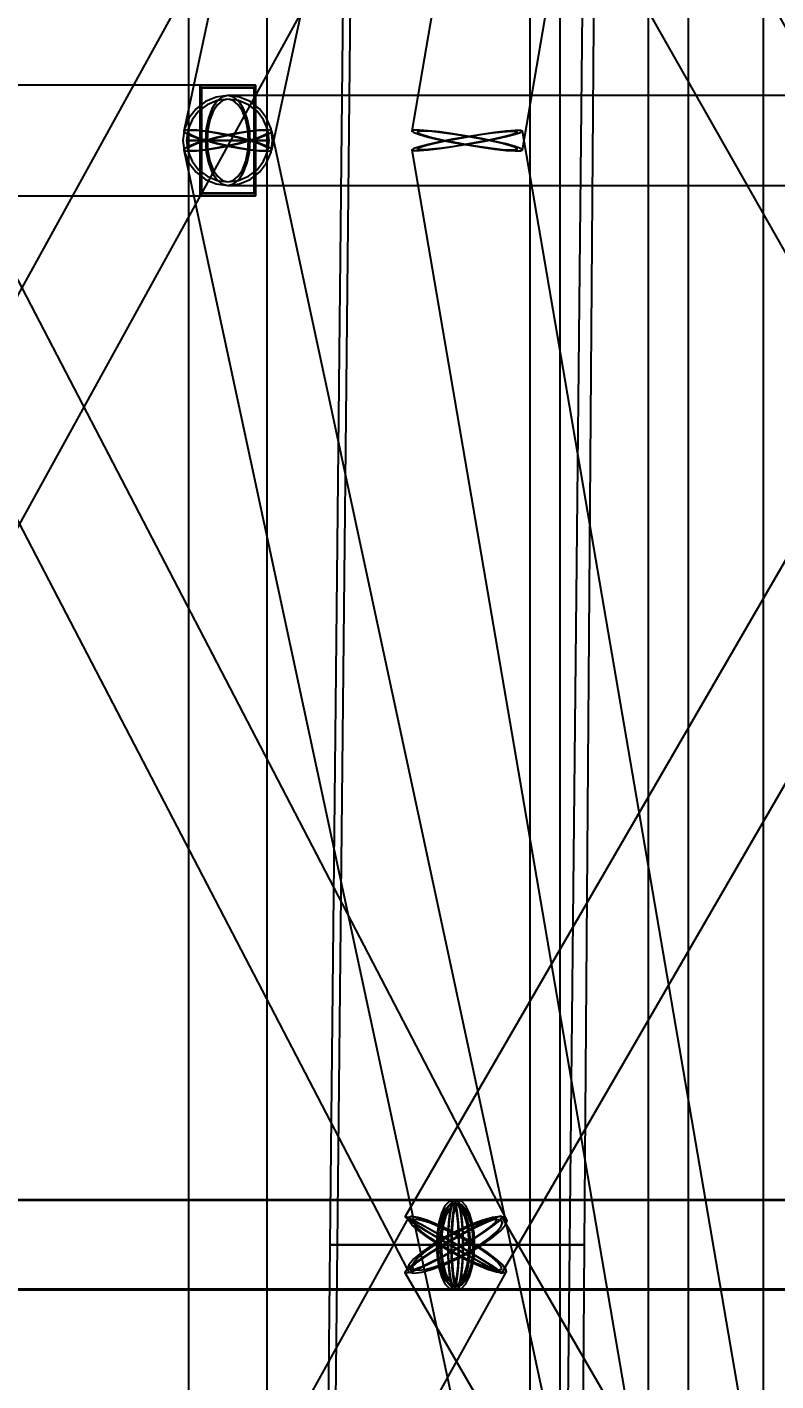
# Model space of a CAD drawing. Header units: millimetres. Extents: x -123812 to 252100, y -3000 to 639000.
# Drawn here: x -6279 to -2886, y 294384 to 300514 of the extents above; entities that cross this region are included whole.
import ezdxf

# ---------------------------------------------------------------- set-up
doc = ezdxf.new("R2010")
doc.units = ezdxf.units.MM
for name, color, linetype, lineweight in [('D-STR-CORE', 7, 'Continuous', 25), ('D-STR-DIM', 7, 'Continuous', 13), ('D-STR-STRC', 7, 'Continuous', 25)]:
    doc.layers.add(name, color=color, linetype=linetype, lineweight=lineweight)
doc.styles.add('OpenSansCondensed-Light', font='OpenSansCondensed-Light.ttf')
doc.styles.add('TOWER_UNICODE', font='Arial Unicode.ttf')
doc.dimstyles.new('EZDXF', dxfattribs={"dimtxt": 0.25, "dimasz": 0.175, "dimexe": 0.375, "dimexo": 0.125, "dimgap": 0.1, "dimtad": 1, "dimlfac": 100, "dimzin": 12, "dimdsep": 46, "dimtxsty": 'OpenSansCondensed-Light', "dimblk": 'ARCHTICK', "dimcen": 2.5, "dimazin": 3, "dimtfac": 0.5, "dimtmove": 2, "dimatfit": 3})

# ---------------------------------------------------------------- blocks, each defined once
blk = doc.blocks.new('_ARCHTICK')
at = {"color": 0, "linetype": 'BYBLOCK', "const_width": 0.15}
blk.add_lwpolyline([(-0.5, -0.5), (0.5, 0.5)], dxfattribs=at)

msp = doc.modelspace()

# ---------------------------------------------------------------- linework, layer by layer
at = {"layer": 'D-STR-CORE'}
for points in [[(-4000, 100000), (-4000, 375000), (-3284.1, 375000), (-3284.1, 100000)], [(-4000, 100000), (-4000, 375000), (-3284.1, 375000), (-3284.1, 100000)], [(-3863.7, 100000), (-3863.7, 375000), (-2944.5, 375000), (-2944.5, 100000)], [(-3863.7, 100000), (-3863.7, 375000), (-2944.5, 375000), (-2944.5, 100000)], [(-3464.1, 100000), (-3464.1, 375000), (-2404.2, 375000), (-2404.2, 100000)], [(-3464.1, 100000), (-3464.1, 375000), (-2404.2, 375000), (-2404.2, 100000)]]:
    msp.add_lwpolyline(points, close=True, dxfattribs=at)
at = {"layer": 'D-STR-STRC'}
for points in [[(-198.7, 325042), (-5568.1, 300042), (-5561.3, 300034.1), (-5541.5, 300023.9), (-5509.9, 300012), (-5468.7, 299999.4), (-5420.8, 299986.7), (-5369.4, 299975), (-5317.9, 299965), (-5270, 299957.3), (-5228.8, 299952.6), (-5197.2, 299951.1), (-5177.4, 299952.9), (-5170.6, 299958), (198.7, 324958)], [(-250.4, 325042.6), (-4535.1, 300042.6), (-4526.6, 300035.9), (-4501.6, 300026.8), (-4461.8, 300015.8), (-4409.9, 300003.8), (-4349.6, 299991.4), (-4284.8, 299979.7), (-4219.9, 299969.4), (-4159.6, 299961.1), (-4107.7, 299955.5), (-4067.9, 299952.9), (-4042.9, 299953.6), (-4034.4, 299957.4), (250.4, 324957.4)], [(-8178.5, 294876.6), (-4046.8, 302376.6), (-4047.9, 302389.4), (-4064.1, 302409.7), (-4094.1, 302436.1), (-4136.1, 302466.9), (-4187.2, 302500), (-4243.8, 302533.1), (-4302.1, 302563.9), (-4358.1, 302590.3), (-4408, 302610.6), (-4448.5, 302623.4), (-4476.7, 302627.7), (-4490.7, 302623.4), (-8622.4, 295123.4)], [(-8461, 302389.4), (-4556.9, 294889.4), (-4549.2, 294876.6), (-4526.5, 294872.3), (-4490.5, 294876.6), (-4443.5, 294889.4), (-4388.8, 294909.7), (-4330.1, 294936.1), (-4271.4, 294966.9), (-4216.7, 295000), (-4169.7, 295033.1), (-4133.6, 295063.9), (-4111, 295090.3), (-4103.2, 295110.6), (-8007.4, 302610.6)], [(-219.1, 302627.6), (-4566.3, 295127.6), (-4563.3, 295123.2), (-4545.6, 295110.5), (-4514.4, 295090.2), (-4471.7, 295063.8), (-4420.6, 295033), (-4364.5, 295000), (-4307.2, 294967), (-4252.6, 294936.2), (-4204.5, 294909.8), (-4166.1, 294889.5), (-4140, 294876.8), (-4128.1, 294872.4), (219.1, 302372.4)], [(-4483.2, 302376.8), (-221.1, 294876.8), (-215, 294872.5), (-194.3, 294876.8), (-160.2, 294889.6), (-115.3, 294909.8), (-62.5, 294936.2), (-5.5, 294967), (51.9, 295000), (105.8, 295033), (152.5, 295063.8), (188.8, 295090.2), (212.2, 295110.4), (221.1, 295123.2), (-4041, 302623.2)], [(0, 300203.2), (-5369.4, 300203.2), (-5395.7, 300196.3), (-5420.2, 300176), (-5441.2, 300143.7), (-5457.3, 300101.6), (-5467.5, 300052.6), (-5471, 300000), (-5467.5, 299947.4), (-5457.3, 299898.4), (-5441.2, 299856.3), (-5420.2, 299824), (-5395.7, 299803.7), (-5369.4, 299796.8), (0, 299796.8)], [(0, 300203.2), (-5369.4, 300203.2), (-5395.7, 300196.3), (-5420.2, 300176), (-5441.2, 300143.7), (-5457.3, 300101.6), (-5467.5, 300052.6), (-5471, 300000), (-5467.5, 299947.4), (-5457.3, 299898.4), (-5441.2, 299856.3), (-5420.2, 299824), (-5395.7, 299803.7), (-5369.4, 299796.8), (0, 299796.8)], [(198.7, 275042), (-5170.6, 300042), (-5177.4, 300047.1), (-5197.2, 300048.9), (-5228.8, 300047.4), (-5270, 300042.7), (-5317.9, 300035), (-5369.4, 300025), (-5420.8, 300013.3), (-5468.7, 300000.6), (-5509.9, 299988), (-5541.5, 299976.1), (-5561.3, 299965.9), (-5568.1, 299958), (-198.7, 274958)], [(250.4, 275042.7), (-4034.4, 300042.7), (-4042.9, 300045.7), (-4067.9, 300045.6), (-4107.7, 300042.4), (-4159.6, 300036.3), (-4220, 300027.7), (-4284.8, 300017.3), (-4349.6, 300005.6), (-4409.9, 299993.6), (-4461.8, 299982), (-4501.6, 299971.6), (-4526.6, 299963.2), (-4535.1, 299957.3), (-250.4, 274957.3)], [(-8400.4, 294796.8), (-4347.2, 294796.8), (-4327.2, 294803.7), (-4308.6, 294824), (-4292.6, 294856.3), (-4280.3, 294898.4), (-4272.6, 294947.4), (-4270, 295000), (-4272.6, 295052.6), (-4280.3, 295101.6), (-4292.6, 295143.7), (-4308.6, 295176), (-4327.2, 295196.3), (-4347.2, 295203.2), (-8400.4, 295203.2)], [(-8366.2, 294796.8), (-4330.1, 294796.8), (-4309.7, 294803.7), (-4290.7, 294824), (-4274.4, 294856.3), (-4261.9, 294898.4), (-4254.1, 294947.4), (-4251.4, 295000), (-4254.1, 295052.6), (-4261.9, 295101.6), (-4274.4, 295143.7), (-4290.7, 295176), (-4309.7, 295196.3), (-4330.1, 295203.2), (-8366.2, 295203.2)], [(0, 295203.2), (-4347.2, 295203.2), (-4354, 295196.3), (-4360.3, 295176), (-4365.8, 295143.7), (-4370, 295101.6), (-4372.6, 295052.6), (-4373.5, 295000), (-4372.6, 294947.4), (-4370, 294898.4), (-4365.8, 294856.3), (-4360.3, 294824), (-4354, 294803.7), (-4347.2, 294796.8), (0, 294796.8)], [(0, 295203.2), (-4330.1, 295203.2), (-4337.2, 295196.3), (-4343.9, 295176), (-4349.7, 295143.7), (-4354.1, 295101.6), (-4356.9, 295052.6), (-4357.8, 295000), (-4356.9, 294947.4), (-4354.1, 294898.4), (-4349.7, 294856.3), (-4343.9, 294824), (-4337.2, 294803.7), (-4330.1, 294796.8), (0, 294796.8)], [(-8270.4, 287375.8), (-4108.6, 294875.8), (-4109.3, 294888.6), (-4124.9, 294909.1), (-4154.6, 294935.7), (-4196.2, 294966.7), (-4246.9, 295000), (-4303.3, 295033.3), (-4361.5, 295064.3), (-4417.6, 295090.9), (-4467.7, 295111.4), (-4508.5, 295124.2), (-4537, 295128.6), (-4551.5, 295124.2), (-8713.3, 287624.2)], [(219.9, 287624.7), (-4127.3, 295124.7), (-4132.3, 295129.1), (-4151.9, 295124.7), (-4184.8, 295111.8), (-4228.8, 295091.3), (-4280.9, 295064.5), (-4337.5, 295033.4), (-4394.7, 295000), (-4448.7, 294966.6), (-4495.8, 294935.5), (-4532.7, 294908.7), (-4557, 294888.2), (-4567, 294875.3), (-219.9, 287375.3)]]:
    msp.add_lwpolyline(points, dxfattribs=at)
for points in [[(-5547.2, 300000), (-5191.6, 300000), (-5191.6, 325000), (-5547.2, 325000)], [(-5547.2, 300000), (-5191.6, 300000), (-5191.6, 325000), (-5547.2, 325000)], [(-4906.5, 295000), (-3753.6, 295000), (-3695.6, 302500), (-4828.6, 302500)], [(-4874.1, 295000), (-3820.2, 295000), (-3742.5, 302500), (-4795.1, 302500)], [(-13088.4, 299750), (-5244.4, 299750), (-5244.4, 300250), (-13088.4, 300250)], [(-13047.8, 299750), (-5244.4, 299750), (-5244.4, 300250), (-13047.8, 300250)], [(-5494.4, 300250), (-5244.4, 300250), (-5244.4, 299750), (-5494.4, 299750)], [(-5244.4, 300250), (-5494.4, 300250), (-5494.4, 299750), (-5244.4, 299750)], [(-5572.6, 300000), (-5565.6, 299947.4), (-5545.3, 299898.4), (-5513, 299856.3), (-5471, 299824), (-5421.9, 299803.7), (-5369.4, 299796.8), (-5316.8, 299803.7), (-5267.8, 299824), (-5225.7, 299856.3), (-5193.4, 299898.4), (-5173.1, 299947.4), (-5166.2, 300000), (-5173.1, 300052.6), (-5193.4, 300101.6), (-5225.7, 300143.7), (-5267.8, 300176), (-5316.8, 300196.3), (-5369.4, 300203.2), (-5421.9, 300196.3), (-5471, 300176), (-5513, 300143.7), (-5545.3, 300101.6), (-5565.6, 300052.6)], [(-5556.6, 300000), (-5550.2, 299951.5), (-5531.5, 299906.4), (-5501.7, 299867.6), (-5463, 299837.9), (-5417.8, 299819.2), (-5369.4, 299812.8), (-5320.9, 299819.2), (-5275.8, 299837.9), (-5237, 299867.6), (-5207.2, 299906.4), (-5188.5, 299951.5), (-5182.2, 300000), (-5188.5, 300048.5), (-5207.2, 300093.6), (-5237, 300132.4), (-5275.8, 300162.1), (-5320.9, 300180.8), (-5369.4, 300187.2), (-5417.8, 300180.8), (-5463, 300162.1), (-5501.7, 300132.4), (-5531.5, 300093.6), (-5550.2, 300048.5)], [(-5488.4, 300238), (-5250.4, 300238), (-5250.4, 299762), (-5488.4, 299762)], [(-5250.4, 300238), (-5488.4, 300238), (-5488.4, 299762), (-5250.4, 299762)], [(-5471, 300000), (-5467.5, 299947.4), (-5457.3, 299898.4), (-5441.2, 299856.3), (-5420.2, 299824), (-5395.7, 299803.7), (-5369.4, 299796.8), (-5343.1, 299803.7), (-5318.6, 299824), (-5297.5, 299856.3), (-5281.4, 299898.4), (-5271.2, 299947.4), (-5267.8, 300000), (-5271.2, 300052.6), (-5281.4, 300101.6), (-5297.5, 300143.7), (-5318.6, 300176), (-5343.1, 300196.3), (-5369.4, 300203.2), (-5395.7, 300196.3), (-5420.2, 300176), (-5441.2, 300143.7), (-5457.3, 300101.6), (-5467.5, 300052.6)], [(-5471, 300000), (-5467.5, 299947.4), (-5457.3, 299898.4), (-5441.2, 299856.3), (-5420.2, 299824), (-5395.7, 299803.7), (-5369.4, 299796.8), (-5343.1, 299803.7), (-5318.6, 299824), (-5297.5, 299856.3), (-5281.4, 299898.4), (-5271.2, 299947.4), (-5267.8, 300000), (-5271.2, 300052.6), (-5281.4, 300101.6), (-5297.5, 300143.7), (-5318.6, 300176), (-5343.1, 300196.3), (-5369.4, 300203.2), (-5395.7, 300196.3), (-5420.2, 300176), (-5441.2, 300143.7), (-5457.3, 300101.6), (-5467.5, 300052.6)], [(-5463, 300000), (-5459.8, 299951.5), (-5450.4, 299906.4), (-5435.5, 299867.6), (-5416.2, 299837.9), (-5393.6, 299819.2), (-5369.4, 299812.8), (-5345.1, 299819.2), (-5322.6, 299837.9), (-5303.2, 299867.6), (-5288.3, 299906.4), (-5278.9, 299951.5), (-5275.8, 300000), (-5278.9, 300048.5), (-5288.3, 300093.6), (-5303.2, 300132.4), (-5322.6, 300162.1), (-5345.1, 300180.8), (-5369.4, 300187.2), (-5393.6, 300180.8), (-5416.2, 300162.1), (-5435.5, 300132.4), (-5450.4, 300093.6), (-5459.8, 300048.5)], [(-5463, 300000), (-5459.8, 299951.5), (-5450.4, 299906.4), (-5435.5, 299867.6), (-5416.2, 299837.9), (-5393.6, 299819.2), (-5369.4, 299812.8), (-5345.1, 299819.2), (-5322.6, 299837.9), (-5303.2, 299867.6), (-5288.3, 299906.4), (-5278.9, 299951.5), (-5275.8, 300000), (-5278.9, 300048.5), (-5288.3, 300093.6), (-5303.2, 300132.4), (-5322.6, 300162.1), (-5345.1, 300180.8), (-5369.4, 300187.2), (-5393.6, 300180.8), (-5416.2, 300162.1), (-5435.5, 300132.4), (-5450.4, 300093.6), (-5459.8, 300048.5)], [(-5369.4, 300025), (-5420.8, 300013.3), (-5468.7, 300000.6), (-5509.9, 299988), (-5541.5, 299976.1), (-5561.3, 299965.9), (-5568.1, 299958), (-5561.3, 299952.9), (-5541.5, 299951.1), (-5509.9, 299952.6), (-5468.7, 299957.3), (-5420.8, 299965), (-5369.4, 299975), (-5317.9, 299986.7), (-5270, 299999.4), (-5228.8, 300012), (-5197.2, 300023.9), (-5177.4, 300034.1), (-5170.6, 300042), (-5177.4, 300047.1), (-5197.2, 300048.9), (-5228.8, 300047.4), (-5270, 300042.7), (-5317.9, 300035)], [(-5369.4, 300025), (-5420.8, 300035), (-5468.7, 300042.7), (-5509.9, 300047.4), (-5541.5, 300048.9), (-5561.3, 300047.1), (-5568.1, 300042), (-5561.3, 300034.1), (-5541.5, 300023.9), (-5509.9, 300012), (-5468.7, 299999.4), (-5420.8, 299986.7), (-5369.4, 299975), (-5317.9, 299965), (-5270, 299957.3), (-5228.8, 299952.6), (-5197.2, 299951.1), (-5177.4, 299952.9), (-5170.6, 299958), (-5177.4, 299965.9), (-5197.2, 299976.1), (-5228.8, 299988), (-5270, 300000.6), (-5317.9, 300013.3)], [(-5369.4, 300023), (-5416.7, 300012.2), (-5460.9, 300000.6), (-5498.8, 299988.9), (-5527.9, 299978), (-5546.2, 299968.6), (-5552.4, 299961.3), (-5546.2, 299956.6), (-5527.9, 299954.9), (-5498.8, 299956.3), (-5460.9, 299960.7), (-5416.7, 299967.7), (-5369.4, 299977), (-5322, 299987.8), (-5277.8, 299999.4), (-5239.9, 300011.1), (-5210.8, 300022), (-5192.5, 300031.4), (-5186.3, 300038.7), (-5192.5, 300043.4), (-5210.8, 300045.1), (-5239.9, 300043.7), (-5277.8, 300039.3), (-5322, 300032.3)], [(-5369.4, 300023), (-5416.7, 300032.3), (-5460.9, 300039.3), (-5498.8, 300043.7), (-5527.9, 300045.1), (-5546.2, 300043.4), (-5552.4, 300038.7), (-5546.2, 300031.4), (-5527.9, 300022), (-5498.8, 300011.1), (-5460.9, 299999.4), (-5416.7, 299987.8), (-5369.4, 299977), (-5322, 299967.7), (-5277.8, 299960.7), (-5239.9, 299956.3), (-5210.8, 299954.9), (-5192.5, 299956.6), (-5186.3, 299961.3), (-5192.5, 299968.6), (-5210.8, 299978), (-5239.9, 299988.9), (-5277.8, 300000.6), (-5322, 300012.2)], [(-5547.2, 275000), (-5191.6, 275000), (-5191.6, 300000), (-5547.2, 300000)], [(-5191.6, 300000), (-5197.6, 300000), (-5215.4, 300000), (-5243.6, 300000), (-5280.5, 300000), (-5323.3, 300000), (-5369.4, 300000), (-5415.4, 300000), (-5458.3, 300000), (-5495.1, 300000), (-5523.3, 300000), (-5541.1, 300000), (-5547.2, 300000), (-5541.1, 300000), (-5523.3, 300000), (-5495.1, 300000), (-5458.3, 300000), (-5415.4, 300000), (-5369.4, 300000), (-5323.3, 300000), (-5280.5, 300000), (-5243.6, 300000), (-5215.4, 300000), (-5197.6, 300000)], [(-5547.2, 275000), (-5191.6, 275000), (-5191.6, 300000), (-5547.2, 300000)], [(-5191.6, 300000), (-5197.6, 300000), (-5215.4, 300000), (-5243.6, 300000), (-5280.5, 300000), (-5323.3, 300000), (-5369.4, 300000), (-5415.4, 300000), (-5458.3, 300000), (-5495.1, 300000), (-5523.3, 300000), (-5541.1, 300000), (-5547.2, 300000), (-5541.1, 300000), (-5523.3, 300000), (-5495.1, 300000), (-5458.3, 300000), (-5415.4, 300000), (-5369.4, 300000), (-5323.3, 300000), (-5280.5, 300000), (-5243.6, 300000), (-5215.4, 300000), (-5197.6, 300000)], [(-4284.8, 300020.3), (-4349.6, 300030.6), (-4409.9, 300038.9), (-4461.8, 300044.5), (-4501.6, 300047.1), (-4526.6, 300046.4), (-4535.1, 300042.6), (-4526.6, 300035.9), (-4501.6, 300026.8), (-4461.8, 300015.8), (-4409.9, 300003.8), (-4349.6, 299991.4), (-4284.8, 299979.7), (-4219.9, 299969.4), (-4159.6, 299961.1), (-4107.7, 299955.5), (-4067.9, 299952.9), (-4042.9, 299953.6), (-4034.4, 299957.4), (-4042.9, 299964.1), (-4067.9, 299973.2), (-4107.7, 299984.2), (-4159.6, 299996.2), (-4219.9, 300008.6)], [(-4284.8, 300017.3), (-4349.6, 300005.6), (-4409.9, 299993.6), (-4461.8, 299982), (-4501.6, 299971.6), (-4526.6, 299963.2), (-4535.1, 299957.3), (-4526.6, 299954.3), (-4501.6, 299954.4), (-4461.8, 299957.6), (-4409.9, 299963.7), (-4349.6, 299972.3), (-4284.8, 299982.7), (-4220, 299994.4), (-4159.6, 300006.4), (-4107.7, 300018), (-4067.9, 300028.4), (-4042.9, 300036.8), (-4034.4, 300042.7), (-4042.9, 300045.7), (-4067.9, 300045.6), (-4107.7, 300042.4), (-4159.6, 300036.3), (-4220, 300027.7)], [(-4284.8, 300018.3), (-4343.2, 300027.6), (-4397.6, 300035.1), (-4444.4, 300040.1), (-4480.2, 300042.4), (-4502.8, 300041.9), (-4510.5, 300038.4), (-4502.8, 300032.4), (-4480.2, 300024.1), (-4444.4, 300014.3), (-4397.6, 300003.4), (-4343.2, 299992.3), (-4284.8, 299981.7), (-4226.3, 299972.4), (-4171.9, 299964.9), (-4125.1, 299959.9), (-4089.3, 299957.6), (-4066.7, 299958.1), (-4059, 299961.6), (-4066.7, 299967.6), (-4089.3, 299975.9), (-4125.1, 299985.7), (-4171.9, 299996.6), (-4226.3, 300007.7)], [(-4284.8, 300015.6), (-4343.2, 300005.1), (-4397.6, 299994.2), (-4444.4, 299983.8), (-4480.2, 299974.4), (-4502.8, 299966.8), (-4510.5, 299961.5), (-4502.8, 299958.8), (-4480.2, 299958.9), (-4444.4, 299961.8), (-4397.6, 299967.3), (-4343.2, 299975), (-4284.8, 299984.4), (-4226.3, 299994.9), (-4171.9, 300005.8), (-4125.1, 300016.2), (-4089.3, 300025.6), (-4066.7, 300033.2), (-4059, 300038.5), (-4066.7, 300041.2), (-4089.3, 300041.1), (-4125.1, 300038.2), (-4171.9, 300032.7), (-4226.3, 300025)], [(-7630.5, 294800), (88.5, 294800), (88.5, 295200), (-7630.5, 295200)], [(-7624.1, 294800), (51.3, 294800), (51.3, 295200), (-7624.1, 295200)], [(-7594.9, 294800), (53, 294800), (53, 295200), (-7594.9, 295200)], [(-4424.4, 295000), (-4421.7, 294947.4), (-4414, 294898.4), (-4401.8, 294856.3), (-4385.8, 294824), (-4367.1, 294803.7), (-4347.2, 294796.8), (-4327.2, 294803.7), (-4308.6, 294824), (-4292.6, 294856.3), (-4280.3, 294898.4), (-4272.6, 294947.4), (-4270, 295000), (-4272.6, 295052.6), (-4280.3, 295101.6), (-4292.6, 295143.7), (-4308.6, 295176), (-4327.2, 295196.3), (-4347.2, 295203.2), (-4367.1, 295196.3), (-4385.8, 295176), (-4401.8, 295143.7), (-4414, 295101.6), (-4421.7, 295052.6)], [(-4418.3, 295000), (-4415.9, 294951.5), (-4408.8, 294906.4), (-4397.5, 294867.6), (-4382.7, 294837.9), (-4365.6, 294819.2), (-4347.2, 294812.8), (-4328.8, 294819.2), (-4311.6, 294837.9), (-4296.9, 294867.6), (-4285.6, 294906.4), (-4278.5, 294951.5), (-4276, 295000), (-4278.5, 295048.5), (-4285.6, 295093.6), (-4296.9, 295132.4), (-4311.6, 295162.1), (-4328.8, 295180.8), (-4347.2, 295187.2), (-4365.6, 295180.8), (-4382.7, 295162.1), (-4397.5, 295132.4), (-4408.8, 295093.6), (-4415.9, 295048.5)], [(-4408.7, 295000), (-4406, 294947.4), (-4398.2, 294898.4), (-4385.7, 294856.3), (-4369.4, 294824), (-4350.4, 294803.7), (-4330.1, 294796.8), (-4309.7, 294803.7), (-4290.7, 294824), (-4274.4, 294856.3), (-4261.9, 294898.4), (-4254.1, 294947.4), (-4251.4, 295000), (-4254.1, 295052.6), (-4261.9, 295101.6), (-4274.4, 295143.7), (-4290.7, 295176), (-4309.7, 295196.3), (-4330.1, 295203.2), (-4350.4, 295196.3), (-4369.4, 295176), (-4385.7, 295143.7), (-4398.2, 295101.6), (-4406, 295052.6)], [(-4402.5, 295000), (-4400.1, 294951.5), (-4392.8, 294906.4), (-4381.3, 294867.6), (-4366.3, 294837.9), (-4348.8, 294819.2), (-4330.1, 294812.8), (-4311.3, 294819.2), (-4293.8, 294837.9), (-4278.8, 294867.6), (-4267.3, 294906.4), (-4260.1, 294951.5), (-4257.6, 295000), (-4260.1, 295048.5), (-4267.3, 295093.6), (-4278.8, 295132.4), (-4293.8, 295162.1), (-4311.3, 295180.8), (-4330.1, 295187.2), (-4348.8, 295180.8), (-4366.3, 295162.1), (-4381.3, 295132.4), (-4392.8, 295093.6), (-4400.1, 295048.5)], [(-4373.5, 295000), (-4372.6, 294947.4), (-4370, 294898.4), (-4365.8, 294856.3), (-4360.3, 294824), (-4354, 294803.7), (-4347.2, 294796.8), (-4340.4, 294803.7), (-4334, 294824), (-4328.6, 294856.3), (-4324.4, 294898.4), (-4321.7, 294947.4), (-4320.8, 295000), (-4321.7, 295052.6), (-4324.4, 295101.6), (-4328.6, 295143.7), (-4334, 295176), (-4340.4, 295196.3), (-4347.2, 295203.2), (-4354, 295196.3), (-4360.3, 295176), (-4365.8, 295143.7), (-4370, 295101.6), (-4372.6, 295052.6)], [(-4371.4, 295000), (-4370.6, 294951.5), (-4368.2, 294906.4), (-4364.3, 294867.6), (-4359.3, 294837.9), (-4353.4, 294819.2), (-4347.2, 294812.8), (-4340.9, 294819.2), (-4335, 294837.9), (-4330, 294867.6), (-4326.2, 294906.4), (-4323.7, 294951.5), (-4322.9, 295000), (-4323.7, 295048.5), (-4326.2, 295093.6), (-4330, 295132.4), (-4335, 295162.1), (-4340.9, 295180.8), (-4347.2, 295187.2), (-4353.4, 295180.8), (-4359.3, 295162.1), (-4364.3, 295132.4), (-4368.2, 295093.6), (-4370.6, 295048.5)], [(-4357.8, 295000), (-4356.9, 294947.4), (-4354.1, 294898.4), (-4349.7, 294856.3), (-4343.9, 294824), (-4337.2, 294803.7), (-4330.1, 294796.8), (-4322.9, 294803.7), (-4316.2, 294824), (-4310.4, 294856.3), (-4306, 294898.4), (-4303.2, 294947.4), (-4302.3, 295000), (-4303.2, 295052.6), (-4306, 295101.6), (-4310.4, 295143.7), (-4316.2, 295176), (-4322.9, 295196.3), (-4330.1, 295203.2), (-4337.2, 295196.3), (-4343.9, 295176), (-4349.7, 295143.7), (-4354.1, 295101.6), (-4356.9, 295052.6)], [(-4355.6, 295000), (-4354.8, 294951.5), (-4352.2, 294906.4), (-4348.2, 294867.6), (-4342.9, 294837.9), (-4336.7, 294819.2), (-4330.1, 294812.8), (-4323.4, 294819.2), (-4317.3, 294837.9), (-4312, 294867.6), (-4307.9, 294906.4), (-4305.3, 294951.5), (-4304.5, 295000), (-4305.3, 295048.5), (-4307.9, 295093.6), (-4312, 295132.4), (-4317.3, 295162.1), (-4323.4, 295180.8), (-4330.1, 295187.2), (-4336.7, 295180.8), (-4342.9, 295162.1), (-4348.2, 295132.4), (-4352.2, 295093.6), (-4354.8, 295048.5)], [(-4299.6, 295000), (-4356.9, 294966.6), (-4413.4, 294935.5), (-4465.5, 294908.7), (-4509.5, 294888.2), (-4542.4, 294875.3), (-4562.1, 294870.9), (-4567, 294875.3), (-4557, 294888.2), (-4532.7, 294908.7), (-4495.8, 294935.5), (-4448.7, 294966.6), (-4394.7, 295000), (-4337.5, 295033.4), (-4280.9, 295064.5), (-4228.8, 295091.3), (-4184.8, 295111.8), (-4151.9, 295124.7), (-4132.3, 295129.1), (-4127.3, 295124.7), (-4137.3, 295111.8), (-4161.6, 295091.3), (-4198.5, 295064.5), (-4245.6, 295033.4)], [(-4364.5, 295000), (-4307.2, 294967), (-4252.6, 294936.2), (-4204.5, 294909.8), (-4166.1, 294889.5), (-4140, 294876.8), (-4128.1, 294872.4), (-4131, 294876.8), (-4148.7, 294889.5), (-4180, 294909.8), (-4222.6, 294936.2), (-4273.7, 294967), (-4329.8, 295000), (-4387.1, 295033), (-4441.7, 295063.8), (-4489.8, 295090.2), (-4528.3, 295110.5), (-4554.3, 295123.2), (-4566.3, 295127.6), (-4563.3, 295123.2), (-4545.6, 295110.5), (-4514.4, 295090.2), (-4471.7, 295063.8), (-4420.6, 295033)], [(-4443.4, 295000), (-4490.4, 294966.9), (-4526.5, 294936.1), (-4549.1, 294909.7), (-4556.9, 294889.4), (-4549.2, 294876.6), (-4526.5, 294872.3), (-4490.5, 294876.6), (-4443.5, 294889.4), (-4388.8, 294909.7), (-4330.1, 294936.1), (-4271.4, 294966.9), (-4216.7, 295000), (-4169.7, 295033.1), (-4133.6, 295063.9), (-4111, 295090.3), (-4103.2, 295110.6), (-4110.9, 295123.4), (-4133.6, 295127.7), (-4169.6, 295123.4), (-4216.6, 295110.6), (-4271.3, 295090.3), (-4330, 295063.9), (-4388.7, 295033.1)], [(-4246.9, 295000), (-4196.2, 294966.7), (-4154.6, 294935.7), (-4124.9, 294909.1), (-4109.3, 294888.6), (-4108.6, 294875.8), (-4123.1, 294871.4), (-4151.7, 294875.8), (-4192.4, 294888.6), (-4242.5, 294909.1), (-4298.6, 294935.7), (-4356.8, 294966.7), (-4413.2, 295000), (-4463.9, 295033.3), (-4505.5, 295064.3), (-4535.2, 295090.9), (-4550.9, 295111.4), (-4551.5, 295124.2), (-4537, 295128.6), (-4508.5, 295124.2), (-4467.7, 295111.4), (-4417.6, 295090.9), (-4361.5, 295064.3), (-4303.3, 295033.3)], [(-4304.3, 295000), (-4355.9, 294969.9), (-4406.9, 294941.8), (-4453.8, 294917.7), (-4493.5, 294899.2), (-4523.2, 294887.6), (-4540.9, 294883.6), (-4545.4, 294887.6), (-4536.4, 294899.2), (-4514.5, 294917.7), (-4481.2, 294941.8), (-4438.7, 294969.9), (-4390, 295000), (-4338.4, 295030.1), (-4287.4, 295058.2), (-4240.5, 295082.3), (-4200.8, 295100.8), (-4171.1, 295112.4), (-4153.4, 295116.4), (-4148.9, 295112.4), (-4157.9, 295100.8), (-4179.9, 295082.3), (-4213.2, 295058.2), (-4255.6, 295030.1)], [(-4362.8, 295000), (-4311.1, 294970.2), (-4261.9, 294942.5), (-4218.5, 294918.7), (-4183.9, 294900.4), (-4160.4, 294888.9), (-4149.6, 294885), (-4152.3, 294888.9), (-4168.3, 294900.4), (-4196.4, 294918.7), (-4234.9, 294942.5), (-4280.9, 294970.2), (-4331.5, 295000), (-4383.2, 295029.8), (-4432.4, 295057.5), (-4475.8, 295081.3), (-4510.4, 295099.6), (-4533.9, 295111.1), (-4544.7, 295115), (-4542, 295111.1), (-4526.1, 295099.6), (-4497.9, 295081.3), (-4459.5, 295057.5), (-4413.4, 295029.8)], [(-4432.3, 295000), (-4474.6, 294970.2), (-4507.1, 294942.4), (-4527.6, 294918.6), (-4534.6, 294900.3), (-4527.6, 294888.8), (-4507.2, 294884.9), (-4474.7, 294888.8), (-4432.4, 294900.3), (-4383, 294918.6), (-4330.1, 294942.4), (-4277.2, 294970.2), (-4227.9, 295000), (-4185.5, 295029.8), (-4153, 295057.6), (-4132.5, 295081.4), (-4125.6, 295099.7), (-4132.5, 295111.2), (-4152.9, 295115.1), (-4185.4, 295111.2), (-4227.8, 295099.7), (-4277.1, 295081.4), (-4330, 295057.6), (-4382.9, 295029.8)], [(-4255.1, 295000), (-4209.4, 294970), (-4171.9, 294942), (-4145.1, 294918), (-4131, 294899.6), (-4130.4, 294888), (-4143.5, 294884), (-4169.2, 294888), (-4205.9, 294899.6), (-4251.1, 294918), (-4301.7, 294942), (-4354.2, 294970), (-4405, 295000), (-4450.8, 295030), (-4488.3, 295058), (-4515, 295082), (-4529.1, 295100.4), (-4529.7, 295112), (-4516.7, 295116), (-4490.9, 295112), (-4454.2, 295100.4), (-4409, 295082), (-4358.4, 295058), (-4306, 295030)], [(-4980.9, 287500), (-3808.2, 287500), (-3753.6, 295000), (-4906.5, 295000)], [(-4954.6, 287500), (-3899.2, 287500), (-3820.2, 295000), (-4874.1, 295000)], [(-3753.6, 295000), (-3773.3, 295000), (-3830.9, 295000), (-3922.5, 295000), (-4041.9, 295000), (-4180.9, 295000), (-4330.1, 295000), (-4479.2, 295000), (-4618.3, 295000), (-4737.6, 295000), (-4829.3, 295000), (-4886.8, 295000), (-4906.5, 295000), (-4886.8, 295000), (-4829.3, 295000), (-4737.6, 295000), (-4618.3, 295000), (-4479.2, 295000), (-4330.1, 295000), (-4180.9, 295000), (-4041.9, 295000), (-3922.5, 295000), (-3830.9, 295000), (-3773.3, 295000)], [(-3753.6, 295000), (-3773.3, 295000), (-3830.9, 295000), (-3922.5, 295000), (-4041.9, 295000), (-4180.9, 295000), (-4330.1, 295000), (-4479.2, 295000), (-4618.3, 295000), (-4737.6, 295000), (-4829.3, 295000), (-4886.8, 295000), (-4906.5, 295000), (-4886.8, 295000), (-4829.3, 295000), (-4737.6, 295000), (-4618.3, 295000), (-4479.2, 295000), (-4330.1, 295000), (-4180.9, 295000), (-4041.9, 295000), (-3922.5, 295000), (-3830.9, 295000), (-3773.3, 295000)], [(-3820.2, 295000), (-3838.1, 295000), (-3890.8, 295000), (-3974.5, 295000), (-4083.7, 295000), (-4210.8, 295000), (-4347.2, 295000), (-4483.6, 295000), (-4610.7, 295000), (-4719.8, 295000), (-4803.5, 295000), (-4856.2, 295000), (-4874.1, 295000), (-4856.2, 295000), (-4803.5, 295000), (-4719.8, 295000), (-4610.7, 295000), (-4483.6, 295000), (-4347.2, 295000), (-4210.8, 295000), (-4083.7, 295000), (-3974.5, 295000), (-3890.8, 295000), (-3838.1, 295000)], [(-3829.9, 295000), (-3846.9, 295000), (-3896.9, 295000), (-3976.4, 295000), (-4080, 295000), (-4200.6, 295000), (-4330.1, 295000), (-4459.5, 295000), (-4580.1, 295000), (-4683.7, 295000), (-4763.2, 295000), (-4813.2, 295000), (-4830.2, 295000), (-4813.2, 295000), (-4763.2, 295000), (-4683.7, 295000), (-4580.1, 295000), (-4459.5, 295000), (-4330.1, 295000), (-4200.6, 295000), (-4080, 295000), (-3976.4, 295000), (-3896.9, 295000), (-3846.9, 295000)], [(-3829.9, 295000), (-3846.9, 295000), (-3896.9, 295000), (-3976.4, 295000), (-4080, 295000), (-4200.6, 295000), (-4330.1, 295000), (-4459.5, 295000), (-4580.1, 295000), (-4683.7, 295000), (-4763.2, 295000), (-4813.2, 295000), (-4830.2, 295000), (-4813.2, 295000), (-4763.2, 295000), (-4683.7, 295000), (-4580.1, 295000), (-4459.5, 295000), (-4330.1, 295000), (-4200.6, 295000), (-4080, 295000), (-3976.4, 295000), (-3896.9, 295000), (-3846.9, 295000)]]:
    msp.add_lwpolyline(points, close=True, dxfattribs=at)

# ---------------------------------------------------------------- dimensions: what is measured, and where the dimension line sits
at = {"layer": 'D-STR-DIM'}
msp.add_linear_dim(base=(-112000, 0), p1=(0, 0), p2=(0, 634000), angle=90, dimstyle='EZDXF', override={"dimtxt": 8400, "dimasz": 3750, "dimexe": 2100, "dimexo": 1800, "dimgap": 2100, "dimtad": 1, "dimdec": 0, "dimlfac": 1, "dimlunit": 2, "dimtxsty": 'TOWER_UNICODE', "dimclrd": 7, "dimclre": 7, "dimclrt": 7}, dxfattribs=at).render()

doc.saveas('drawing.dxf')
